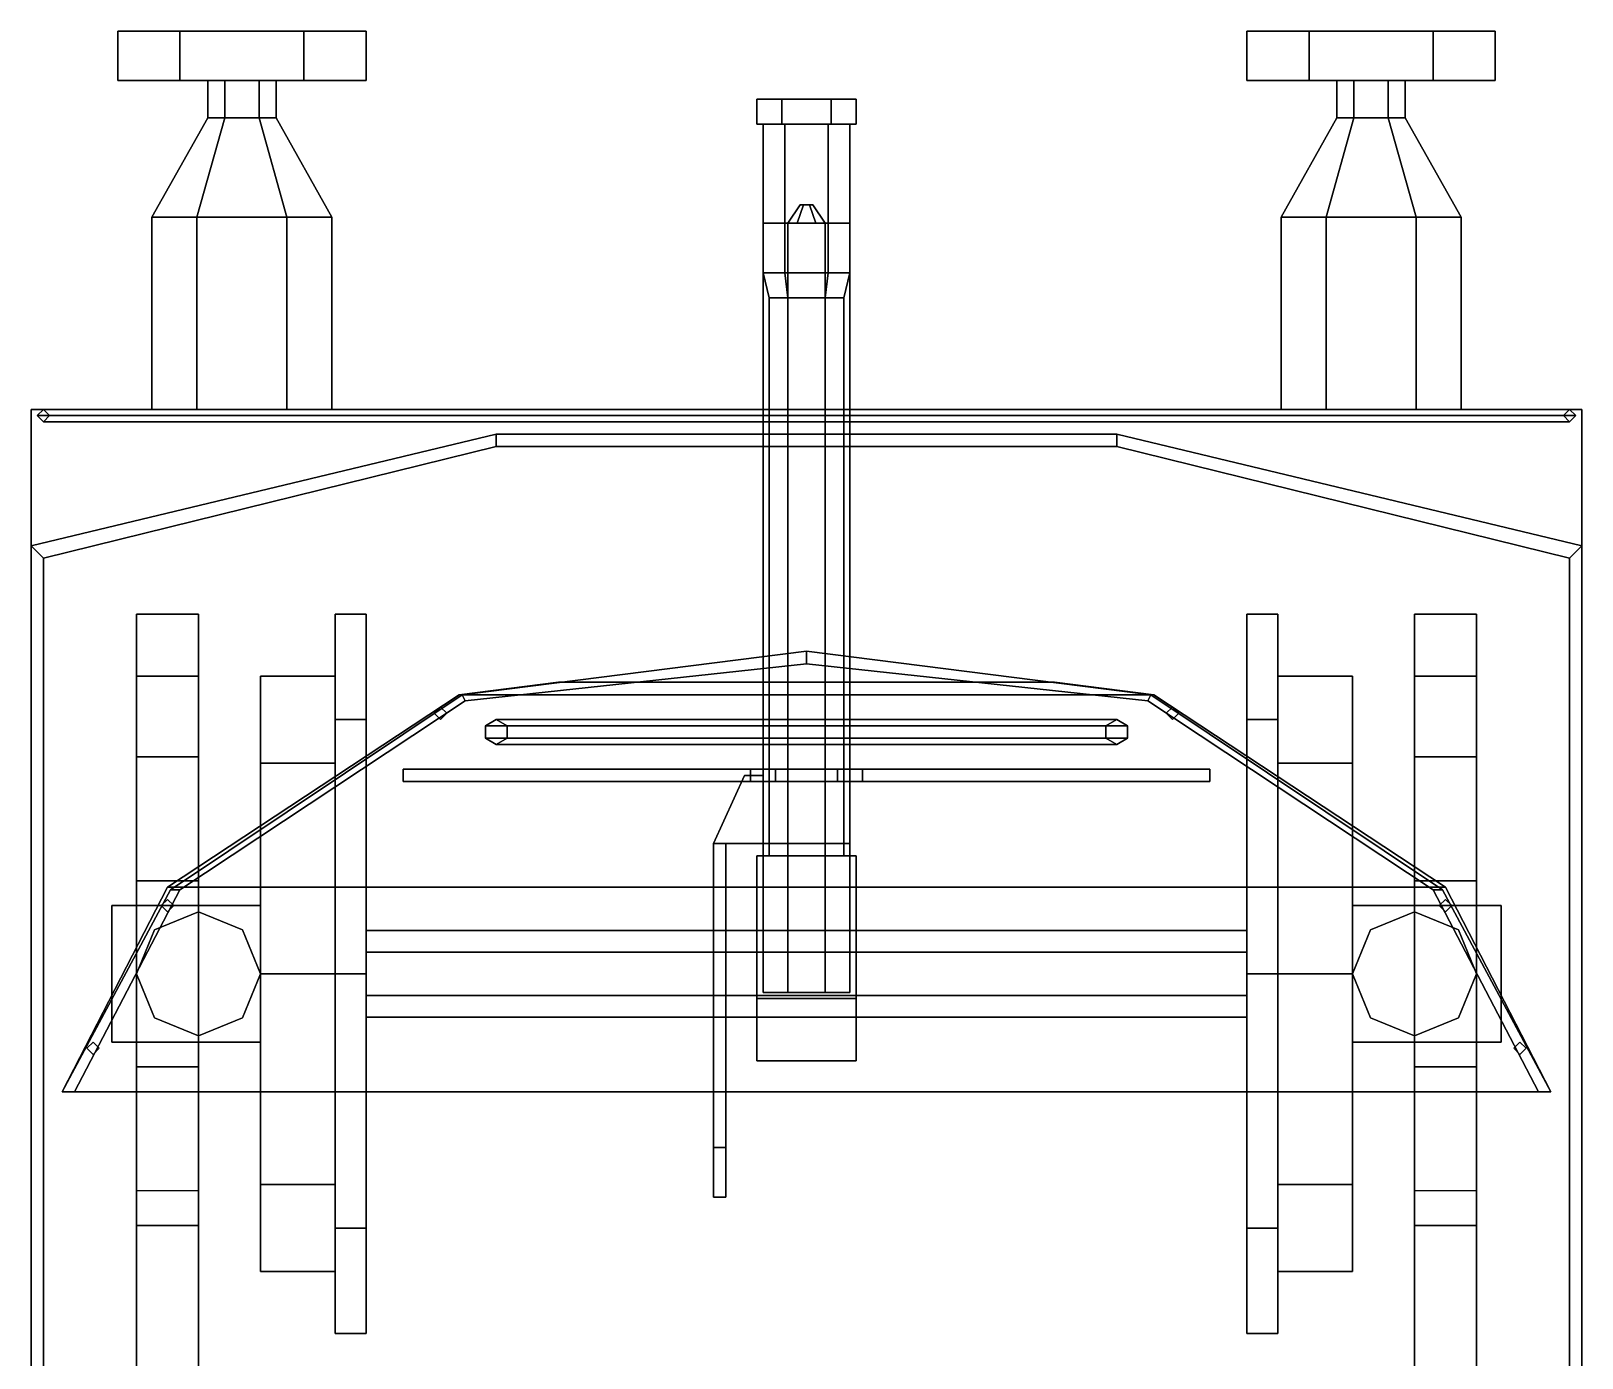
# Model space of a CAD drawing. Header units: millimetres. Extents: x -1.4 to 3, y -6.3 to 15.7.
# Drawn here: x -1.25 to 1.25, y 4.171 to 6.31 of the extents above; entities that cross this region are included whole.
import ezdxf

# ---------------------------------------------------------------- set-up
doc = ezdxf.new("R2010")
doc.units = ezdxf.units.MM
for name, color, linetype in [('buffer', 1, 'Continuous'), ('gun', 1, 'Continuous'), ('sleeve', 5, 'Continuous'), ('turret', 2, 'Continuous'), ('wheels', 2, 'Continuous')]:
    doc.layers.add(name, color=color, linetype=linetype)

msp = doc.modelspace()

# ---------------------------------------------------------------- linework, layer by layer
for points in [[(-1.25, 5.7, 0.98), (-1.25, -5.7, 0.98), (-1.25, -5.7, 1.33), (-1.25, 5.7, 1.33)], [(1.25, 5.7, 1.33), (1.25, 5.7, 0.98), (-1.25, 5.7, 0.98), (-1.25, 5.7, 1.33)], [(-1.25, 5.6, 0.77), (-1.25, -5.6, 0.77), (-1.25, -5.7, 0.98), (-1.25, 5.7, 0.98)], [(-1.25, 5.7, 1.33), (-1.25, 3.82, 1.33), (1.25, 3.82, 1.33), (1.25, 5.7, 1.33)], [(-1.24, 5.69, 1.8), (-1.23, 5.7, 1.79), (-1.23, 5.7, 1.33), (-1.24, 5.69, 1.33)], [(1.24, 5.69, 1.8), (1.23, 5.7, 1.79), (-1.23, 5.7, 1.79), (-1.24, 5.69, 1.8)], [(-1.23, 5.68, 1.79), (-1.24, 5.69, 1.8), (-1.24, 5.69, 1.33), (-1.23, 5.68, 1.33)], [(1.23, 5.68, 1.79), (1.24, 5.69, 1.8), (-1.24, 5.69, 1.8), (-1.23, 5.68, 1.79)], [(-1.23, 5.7, 1.79), (-1.22, 5.69, 1.78), (-1.22, 5.69, 1.33), (-1.23, 5.7, 1.33)], [(1.23, 5.7, 1.79), (1.22, 5.69, 1.78), (-1.22, 5.69, 1.78), (-1.23, 5.7, 1.79)], [(-1.22, 5.69, 1.78), (-1.23, 5.68, 1.79), (-1.23, 5.68, 1.33), (-1.22, 5.69, 1.33)], [(1.22, 5.69, 1.78), (1.23, 5.68, 1.79), (-1.23, 5.68, 1.79), (-1.22, 5.69, 1.78)], [(1.22, 5.69, 1.78), (1.23, 5.7, 1.79), (1.23, 5.7, 1.33), (1.22, 5.69, 1.33)], [(1.23, 5.68, 1.79), (1.22, 5.69, 1.78), (1.22, 5.69, 1.33), (1.23, 5.68, 1.33)], [(1.23, 5.7, 1.79), (1.24, 5.69, 1.8), (1.24, 5.69, 1.33), (1.23, 5.7, 1.33)], [(1.24, 5.69, 1.8), (1.23, 5.68, 1.79), (1.23, 5.68, 1.33), (1.24, 5.69, 1.33)], [(1.25, -5.7, 0.98), (1.25, 5.7, 0.98), (1.25, 5.7, 1.33), (1.25, -5.7, 1.33)], [(1.25, -5.6, 0.77), (1.25, 5.6, 0.77), (1.25, 5.7, 0.98), (1.25, -5.7, 0.98)], [(-1.25, 5.37, 0.37), (-1.25, -5.37, 0.37), (-1.25, -5.37, 0.77), (-1.25, 5.37, 0.77)], [(-1.08, 5.37, 0.48), (-1.08, 5.27, 0.43), (-1.08, 5.27, 0.63), (-1.08, 5.37, 0.58)], [(-0.98, 5.37, 0.58), (-0.98, 5.37, 0.48), (-1.08, 5.37, 0.48), (-1.08, 5.37, 0.58)], [(-0.98, 5.37, 0.48), (-0.98, 5.27, 0.43), (-1.08, 5.27, 0.43), (-1.08, 5.37, 0.48)], [(-1.08, 5.37, 0.58), (-1.08, 5.27, 0.63), (-0.98, 5.27, 0.63), (-0.98, 5.37, 0.58)], [(-0.98, 5.27, 0.63), (-0.98, 5.27, 0.43), (-0.98, 5.37, 0.48), (-0.98, 5.37, 0.58)], [(0.98, 5.37, 0.48), (0.98, 5.27, 0.43), (0.98, 5.27, 0.63), (0.98, 5.37, 0.58)], [(1.08, 5.37, 0.58), (1.08, 5.37, 0.48), (0.98, 5.37, 0.48), (0.98, 5.37, 0.58)], [(1.08, 5.37, 0.48), (1.08, 5.27, 0.43), (0.98, 5.27, 0.43), (0.98, 5.37, 0.48)], [(0.98, 5.37, 0.58), (0.98, 5.27, 0.63), (1.08, 5.27, 0.63), (1.08, 5.37, 0.58)], [(1.08, 5.27, 0.63), (1.08, 5.27, 0.43), (1.08, 5.37, 0.48), (1.08, 5.37, 0.58)], [(1.25, -5.37, 0.37), (1.25, 5.37, 0.37), (1.25, 5.37, 0.77), (1.25, -5.37, 0.77)], [(-0.98, 5.14, 0.77), (-0.98, 5.27, 0.63), (-1.08, 5.27, 0.63), (-1.08, 5.14, 0.77)], [(-1.08, 5.27, 0.63), (-1.08, 5.27, 0.43), (-1.08, 5.14, 0.29), (-1.08, 5.14, 0.77)], [(-1.08, 5.14, 0.29), (-1.08, 5.27, 0.43), (-0.98, 5.27, 0.43), (-0.98, 5.14, 0.29)], [(-0.98, 5.14, 0.29), (-0.98, 5.27, 0.43), (-0.98, 5.27, 0.63), (-0.98, 5.14, 0.77)], [(0.98, 5.27, 0.63), (0.98, 5.27, 0.43), (0.98, 5.14, 0.29), (0.98, 5.14, 0.77)], [(0.98, 5.14, 0.29), (0.98, 5.27, 0.43), (1.08, 5.27, 0.43), (1.08, 5.14, 0.29)], [(1.08, 5.14, 0.77), (1.08, 5.27, 0.63), (0.98, 5.27, 0.63), (0.98, 5.14, 0.77)], [(1.08, 5.14, 0.29), (1.08, 5.27, 0.43), (1.08, 5.27, 0.63), (1.08, 5.14, 0.77)], [(-1.08, 4.94, 0.29), (-1.08, 4.94, 0.7), (-1.08, 5.14, 0.77), (-1.08, 5.14, 0.29)], [(-1.08, 4.64, 0.7), (-1.08, 4.44, 0.77), (-1.08, 5.14, 0.77), (-1.08, 4.94, 0.7)], [(-0.98, 5.14, 0.77), (-0.98, 4.94, 0.7), (-0.98, 4.94, 0.29), (-0.98, 5.14, 0.29)], [(-0.98, 5.14, 0.77), (-0.98, 4.44, 0.77), (-0.98, 4.64, 0.7), (-0.98, 4.94, 0.7)], [(0.98, 4.94, 0.29), (0.98, 4.94, 0.7), (0.98, 5.14, 0.77), (0.98, 5.14, 0.29)], [(0.98, 4.64, 0.7), (0.98, 4.44, 0.77), (0.98, 5.14, 0.77), (0.98, 4.94, 0.7)], [(1.08, 5.14, 0.77), (1.08, 4.94, 0.7), (1.08, 4.94, 0.29), (1.08, 5.14, 0.29)], [(1.08, 5.14, 0.77), (1.08, 4.44, 0.77), (1.08, 4.64, 0.7), (1.08, 4.94, 0.7)], [(-0.98, 4.94, 0.29), (-0.98, 4.94, 0.7), (-1.08, 4.94, 0.7), (-1.08, 4.94, 0.29)], [(-0.98, 4.94, 0.7), (-0.98, 4.64, 0.7), (-1.08, 4.64, 0.7), (-1.08, 4.94, 0.7)], [(1.08, 4.94, 0.29), (1.08, 4.94, 0.7), (0.98, 4.94, 0.7), (0.98, 4.94, 0.29)], [(1.08, 4.94, 0.7), (1.08, 4.64, 0.7), (0.98, 4.64, 0.7), (0.98, 4.94, 0.7)], [(-1.12, 4.68, 0.6), (-1.12, 4.9, 0.6), (-1.12, 4.9, 0.29), (-1.12, 4.68, 0.29)], [(-1.12, 4.9, 0.29), (-1.12, 4.9, 0.6), (-0.88, 4.9, 0.6), (-0.88, 4.9, 0.29)], [(-0.88, 4.68, 0.6), (-0.88, 4.9, 0.6), (-1.12, 4.9, 0.6), (-1.12, 4.68, 0.6)], [(-0.98, 4.89, 0.6), (-1.0507, 4.8607, 0.6), (-1.0507, 4.8607, 0.7), (-0.98, 4.89, 0.7)], [(-0.9093, 4.8607, 0.6), (-0.98, 4.89, 0.6), (-0.98, 4.89, 0.7), (-0.9093, 4.8607, 0.7)], [(0.88, 4.9, 0.29), (0.88, 4.9, 0.6), (1.12, 4.9, 0.6), (1.12, 4.9, 0.29)], [(0.88, 4.9, 0.6), (0.88, 4.68, 0.6), (1.12, 4.68, 0.6), (1.12, 4.9, 0.6)], [(0.98, 4.89, 0.6), (0.9093, 4.8607, 0.6), (0.9093, 4.8607, 0.7), (0.98, 4.89, 0.7)], [(1.0507, 4.8607, 0.6), (0.98, 4.89, 0.6), (0.98, 4.89, 0.7), (1.0507, 4.8607, 0.7)], [(1.12, 4.9, 0.6), (1.12, 4.68, 0.6), (1.12, 4.68, 0.29), (1.12, 4.9, 0.29)], [(-1.0507, 4.8607, 0.6), (-1.08, 4.79, 0.6), (-1.08, 4.79, 0.7), (-1.0507, 4.8607, 0.7)], [(-0.88, 4.79, 0.6), (-0.9093, 4.8607, 0.6), (-0.9093, 4.8607, 0.7), (-0.88, 4.79, 0.7)], [(0.9093, 4.8607, 0.6), (0.88, 4.79, 0.6), (0.88, 4.79, 0.7), (0.9093, 4.8607, 0.7)], [(1.08, 4.79, 0.6), (1.0507, 4.8607, 0.6), (1.0507, 4.8607, 0.7), (1.08, 4.79, 0.7)], [(-1.08, 4.79, 0.6), (-1.0507, 4.7193, 0.6), (-1.0507, 4.7193, 0.7), (-1.08, 4.79, 0.7)], [(-0.9093, 4.7193, 0.6), (-0.88, 4.79, 0.6), (-0.88, 4.79, 0.7), (-0.9093, 4.7193, 0.7)], [(0.88, 4.79, 0.6), (0.9093, 4.7193, 0.6), (0.9093, 4.7193, 0.7), (0.88, 4.79, 0.7)], [(1.0507, 4.7193, 0.6), (1.08, 4.79, 0.6), (1.08, 4.79, 0.7), (1.0507, 4.7193, 0.7)], [(-1.0507, 4.7193, 0.6), (-0.98, 4.69, 0.6), (-0.98, 4.69, 0.7), (-1.0507, 4.7193, 0.7)], [(-0.98, 4.69, 0.6), (-0.9093, 4.7193, 0.6), (-0.9093, 4.7193, 0.7), (-0.98, 4.69, 0.7)], [(0.9093, 4.7193, 0.6), (0.98, 4.69, 0.6), (0.98, 4.69, 0.7), (0.9093, 4.7193, 0.7)], [(0.98, 4.69, 0.6), (1.0507, 4.7193, 0.6), (1.0507, 4.7193, 0.7), (0.98, 4.69, 0.7)], [(-0.88, 4.68, 0.29), (-0.88, 4.68, 0.6), (-1.12, 4.68, 0.6), (-1.12, 4.68, 0.29)], [(1.12, 4.68, 0.29), (1.12, 4.68, 0.6), (0.88, 4.68, 0.6), (0.88, 4.68, 0.29)], [(-1.08, 4.64, 0.29), (-1.08, 4.64, 0.7), (-0.98, 4.64, 0.7), (-0.98, 4.64, 0.29)], [(-1.08, 4.44, 0.29), (-1.08, 4.44, 0.77), (-1.08, 4.64, 0.7), (-1.08, 4.64, 0.29)], [(-0.98, 4.64, 0.7), (-0.98, 4.44, 0.77), (-0.98, 4.44, 0.29), (-0.98, 4.64, 0.29)], [(0.98, 4.44, 0.29), (0.98, 4.44, 0.77), (0.98, 4.64, 0.7), (0.98, 4.64, 0.29)], [(0.98, 4.64, 0.29), (0.98, 4.64, 0.7), (1.08, 4.64, 0.7), (1.08, 4.64, 0.29)], [(1.08, 4.64, 0.7), (1.08, 4.44, 0.77), (1.08, 4.44, 0.29), (1.08, 4.64, 0.29)], [(-1.08, 4.3843, 0.35), (-1.08, 4.3843, 0.71), (-1.08, 4.44, 0.77), (-1.08, 4.44, 0.29)], [(-1.08, 4.44, 0.77), (-1.08, 4.3843, 0.71), (-0.98, 4.3843, 0.71), (-0.98, 4.44, 0.77)], [(-0.98, 4.44, 0.77), (-0.98, 4.3843, 0.71), (-0.98, 4.3843, 0.35), (-0.98, 4.44, 0.29)], [(0.98, 4.3843, 0.35), (0.98, 4.3843, 0.71), (0.98, 4.44, 0.77), (0.98, 4.44, 0.29)], [(0.98, 4.44, 0.77), (0.98, 4.3843, 0.71), (1.08, 4.3843, 0.71), (1.08, 4.44, 0.77)], [(1.08, 4.44, 0.77), (1.08, 4.3843, 0.71), (1.08, 4.3843, 0.35), (1.08, 4.44, 0.29)], [(-1.08, 3.4357, 0.35), (-1.08, 3.4357, 0.71), (-1.08, 4.3843, 0.71), (-1.08, 4.3843, 0.35)], [(-1.08, 4.3843, 0.71), (-1.08, 3.4357, 0.71), (-0.98, 3.4357, 0.71), (-0.98, 4.3843, 0.71)], [(-0.98, 4.3843, 0.71), (-0.98, 3.4357, 0.71), (-0.98, 3.4357, 0.35), (-0.98, 4.3843, 0.35)], [(0.98, 3.4357, 0.71), (0.98, 4.3843, 0.71), (0.98, 4.3843, 0.35), (0.98, 3.4357, 0.35)], [(1.08, 3.4357, 0.71), (1.08, 4.3843, 0.71), (0.98, 4.3843, 0.71), (0.98, 3.4357, 0.71)], [(1.08, 4.3843, 0.35), (1.08, 4.3843, 0.71), (1.08, 3.4357, 0.71), (1.08, 3.4357, 0.35)]]:
    msp.add_3dface(points)
at = {"color": 3}
for points in [[(-1.25, 5.48, 1.33), (-1.25, 5.48, 1.53), (-0.5, 5.66, 1.53), (-0.5, 5.66, 1.33)], [(-0.5, 5.66, 1.53), (-1.25, 5.48, 1.53), (-1.23, 5.46, 1.53), (-0.5, 5.64, 1.53)], [(-0.5, 5.66, 1.33), (-0.5, 5.66, 1.53), (0.5, 5.66, 1.53), (0.5, 5.66, 1.33)], [(0.5, 5.66, 1.53), (-0.5, 5.66, 1.53), (-0.5, 5.64, 1.53), (0.5, 5.64, 1.53)], [(1.25, 5.48, 1.53), (1.25, 5.48, 1.33), (0.5, 5.66, 1.33), (0.5, 5.66, 1.53)], [(0.5, 5.64, 1.53), (1.23, 5.46, 1.53), (1.25, 5.48, 1.53), (0.5, 5.66, 1.53)], [(-0.5, 5.64, 1.53), (-1.23, 5.46, 1.53), (-1.23, 5.46, 1.33), (-0.5, 5.64, 1.33)], [(0.5, 5.64, 1.53), (-0.5, 5.64, 1.53), (-0.5, 5.64, 1.33), (0.5, 5.64, 1.33)], [(0.5, 5.64, 1.33), (1.23, 5.46, 1.33), (1.23, 5.46, 1.53), (0.5, 5.64, 1.53)], [(-1.25, 3.82, 1.33), (-1.25, 3.82, 1.53), (-1.25, 5.48, 1.53), (-1.25, 5.48, 1.33)], [(-1.25, 5.48, 1.53), (-1.25, 3.82, 1.53), (-1.23, 3.82, 1.53), (-1.23, 5.46, 1.53)], [(1.23, 5.46, 1.53), (1.23, 3.82, 1.53), (1.25, 3.82, 1.53), (1.25, 5.48, 1.53)], [(1.25, 3.82, 1.53), (1.25, 3.82, 1.33), (1.25, 5.48, 1.33), (1.25, 5.48, 1.53)], [(-1.23, 5.46, 1.53), (-1.23, 3.82, 1.53), (-1.23, 3.82, 1.33), (-1.23, 5.46, 1.33)], [(1.23, 5.46, 1.33), (1.23, 3.82, 1.33), (1.23, 3.82, 1.53), (1.23, 5.46, 1.53)]]:
    msp.add_3dface(points, dxfattribs=at)
at = {"layer": 'buffer'}
for points in [[(-0.81, 6.31, 0.9668), (-1.01, 6.31, 0.9668), (-1.11, 6.31, 1.14), (-0.71, 6.31, 1.14)], [(-1.11, 6.31, 1.14), (-1.01, 6.31, 0.9668), (-1.01, 6.23, 0.9668), (-1.11, 6.23, 1.14)], [(-0.71, 6.31, 1.14), (-1.11, 6.31, 1.14), (-1.01, 6.31, 1.3132), (-0.81, 6.31, 1.3132)], [(-1.01, 6.31, 1.3132), (-1.11, 6.31, 1.14), (-1.11, 6.23, 1.14), (-1.01, 6.23, 1.3132)], [(-1.01, 6.31, 0.9668), (-0.81, 6.31, 0.9668), (-0.81, 6.23, 0.9668), (-1.01, 6.23, 0.9668)], [(-0.81, 6.31, 1.3132), (-1.01, 6.31, 1.3132), (-1.01, 6.23, 1.3132), (-0.81, 6.23, 1.3132)], [(-0.81, 6.31, 0.9668), (-0.71, 6.31, 1.14), (-0.71, 6.23, 1.14), (-0.81, 6.23, 0.9668)], [(-0.71, 6.31, 1.14), (-0.81, 6.31, 1.3132), (-0.81, 6.23, 1.3132), (-0.71, 6.23, 1.14)], [(0.71, 6.31, 1.14), (0.81, 6.31, 0.9668), (0.81, 6.23, 0.9668), (0.71, 6.23, 1.14)], [(1.01, 6.31, 0.9668), (0.81, 6.31, 0.9668), (0.71, 6.31, 1.14), (1.11, 6.31, 1.14)], [(0.81, 6.31, 1.3132), (0.71, 6.31, 1.14), (0.71, 6.23, 1.14), (0.81, 6.23, 1.3132)], [(1.11, 6.31, 1.14), (0.71, 6.31, 1.14), (0.81, 6.31, 1.3132), (1.01, 6.31, 1.3132)], [(0.81, 6.31, 0.9668), (1.01, 6.31, 0.9668), (1.01, 6.23, 0.9668), (0.81, 6.23, 0.9668)], [(1.01, 6.31, 1.3132), (0.81, 6.31, 1.3132), (0.81, 6.23, 1.3132), (1.01, 6.23, 1.3132)], [(1.01, 6.31, 0.9668), (1.11, 6.31, 1.14), (1.11, 6.23, 1.14), (1.01, 6.23, 0.9668)], [(1.11, 6.31, 1.14), (1.01, 6.31, 1.3132), (1.01, 6.23, 1.3132), (1.11, 6.23, 1.14)], [(-0.71, 6.23, 1.14), (-1.11, 6.23, 1.14), (-1.01, 6.23, 0.9668), (-0.81, 6.23, 0.9668)], [(-0.81, 6.23, 1.3132), (-1.01, 6.23, 1.3132), (-1.11, 6.23, 1.14), (-0.71, 6.23, 1.14)], [(-0.9375, 6.23, 1.1876), (-0.965, 6.23, 1.14), (-0.965, 6.17, 1.14), (-0.9375, 6.17, 1.1876)], [(-0.965, 6.23, 1.14), (-0.9375, 6.23, 1.0924), (-0.9375, 6.17, 1.0924), (-0.965, 6.17, 1.14)], [(-0.9375, 6.23, 1.0924), (-0.8825, 6.23, 1.0924), (-0.8825, 6.17, 1.0924), (-0.9375, 6.17, 1.0924)], [(-0.8825, 6.23, 1.1876), (-0.9375, 6.23, 1.1876), (-0.9375, 6.17, 1.1876), (-0.8825, 6.17, 1.1876)], [(-0.855, 6.23, 1.14), (-0.8825, 6.23, 1.1876), (-0.8825, 6.17, 1.1876), (-0.855, 6.17, 1.14)], [(-0.8825, 6.23, 1.0924), (-0.855, 6.23, 1.14), (-0.855, 6.17, 1.14), (-0.8825, 6.17, 1.0924)], [(1.11, 6.23, 1.14), (0.71, 6.23, 1.14), (0.81, 6.23, 0.9668), (1.01, 6.23, 0.9668)], [(1.01, 6.23, 1.3132), (0.81, 6.23, 1.3132), (0.71, 6.23, 1.14), (1.11, 6.23, 1.14)], [(0.8825, 6.23, 1.1876), (0.855, 6.23, 1.14), (0.855, 6.17, 1.14), (0.8825, 6.17, 1.1876)], [(0.855, 6.23, 1.14), (0.8825, 6.23, 1.0924), (0.8825, 6.17, 1.0924), (0.855, 6.17, 1.14)], [(0.8825, 6.23, 1.0924), (0.9375, 6.23, 1.0924), (0.9375, 6.17, 1.0924), (0.8825, 6.17, 1.0924)], [(0.9375, 6.23, 1.1876), (0.8825, 6.23, 1.1876), (0.8825, 6.17, 1.1876), (0.9375, 6.17, 1.1876)], [(0.965, 6.23, 1.14), (0.9375, 6.23, 1.1876), (0.9375, 6.17, 1.1876), (0.965, 6.17, 1.14)], [(0.9375, 6.23, 1.0924), (0.965, 6.23, 1.14), (0.965, 6.17, 1.14), (0.9375, 6.17, 1.0924)], [(-0.9375, 6.17, 1.1876), (-0.965, 6.17, 1.14), (-1.055, 6.01, 1.14), (-0.9825, 6.01, 1.2656)], [(-0.965, 6.17, 1.14), (-0.9375, 6.17, 1.0924), (-0.9825, 6.01, 1.0144), (-1.055, 6.01, 1.14)], [(-0.9375, 6.17, 1.0924), (-0.8825, 6.17, 1.0924), (-0.8375, 6.01, 1.0144), (-0.9825, 6.01, 1.0144)], [(-0.8825, 6.17, 1.1876), (-0.9375, 6.17, 1.1876), (-0.9825, 6.01, 1.2656), (-0.8375, 6.01, 1.2656)], [(-0.855, 6.17, 1.14), (-0.8825, 6.17, 1.1876), (-0.8375, 6.01, 1.2656), (-0.765, 6.01, 1.14)], [(-0.8825, 6.17, 1.0924), (-0.855, 6.17, 1.14), (-0.765, 6.01, 1.14), (-0.8375, 6.01, 1.0144)], [(0.8825, 6.17, 1.1876), (0.855, 6.17, 1.14), (0.765, 6.01, 1.14), (0.8375, 6.01, 1.2656)], [(0.855, 6.17, 1.14), (0.8825, 6.17, 1.0924), (0.8375, 6.01, 1.0144), (0.765, 6.01, 1.14)], [(0.8825, 6.17, 1.0924), (0.9375, 6.17, 1.0924), (0.9825, 6.01, 1.0144), (0.8375, 6.01, 1.0144)], [(0.9375, 6.17, 1.1876), (0.8825, 6.17, 1.1876), (0.8375, 6.01, 1.2656), (0.9825, 6.01, 1.2656)], [(0.965, 6.17, 1.14), (0.9375, 6.17, 1.1876), (0.9825, 6.01, 1.2656), (1.055, 6.01, 1.14)], [(0.9375, 6.17, 1.0924), (0.965, 6.17, 1.14), (1.055, 6.01, 1.14), (0.9825, 6.01, 1.0144)], [(-0.9825, 6.01, 1.2656), (-1.055, 6.01, 1.14), (-1.055, 5.7, 1.14), (-0.9825, 5.7, 1.2656)], [(-1.055, 6.01, 1.14), (-0.9825, 6.01, 1.0144), (-0.9825, 5.7, 1.0144), (-1.055, 5.7, 1.14)], [(-0.9825, 6.01, 1.0144), (-0.8375, 6.01, 1.0144), (-0.8375, 5.7, 1.0144), (-0.9825, 5.7, 1.0144)], [(-0.8375, 6.01, 1.2656), (-0.9825, 6.01, 1.2656), (-0.9825, 5.7, 1.2656), (-0.8375, 5.7, 1.2656)], [(-0.765, 6.01, 1.14), (-0.8375, 6.01, 1.2656), (-0.8375, 5.7, 1.2656), (-0.765, 5.7, 1.14)], [(-0.8375, 6.01, 1.0144), (-0.765, 6.01, 1.14), (-0.765, 5.7, 1.14), (-0.8375, 5.7, 1.0144)], [(0.8375, 6.01, 1.2656), (0.765, 6.01, 1.14), (0.765, 5.7, 1.14), (0.8375, 5.7, 1.2656)], [(0.765, 6.01, 1.14), (0.8375, 6.01, 1.0144), (0.8375, 5.7, 1.0144), (0.765, 5.7, 1.14)], [(0.8375, 6.01, 1.0144), (0.9825, 6.01, 1.0144), (0.9825, 5.7, 1.0144), (0.8375, 5.7, 1.0144)], [(0.9825, 6.01, 1.2656), (0.8375, 6.01, 1.2656), (0.8375, 5.7, 1.2656), (0.9825, 5.7, 1.2656)], [(1.055, 6.01, 1.14), (0.9825, 6.01, 1.2656), (0.9825, 5.7, 1.2656), (1.055, 5.7, 1.14)], [(0.9825, 6.01, 1.0144), (1.055, 6.01, 1.14), (1.055, 5.7, 1.14), (0.9825, 5.7, 1.0144)]]:
    msp.add_3dface(points, dxfattribs=at)
at = {"layer": 'gun'}
for points in [[(0.08, 6.2, 2.11), (-0.08, 6.2, 2.11), (-0.04, 6.2, 2.1793), (0.04, 6.2, 2.1793)], [(-0.04, 6.2, 2.1793), (-0.08, 6.2, 2.11), (-0.08, 6.16, 2.11), (-0.04, 6.16, 2.1793)], [(0.04, 6.2, 2.0407), (-0.04, 6.2, 2.0407), (-0.08, 6.2, 2.11), (0.08, 6.2, 2.11)], [(-0.08, 6.2, 2.11), (-0.04, 6.2, 2.0407), (-0.04, 6.16, 2.0407), (-0.08, 6.16, 2.11)], [(-0.04, 6.2, 2.0407), (0.04, 6.2, 2.0407), (0.04, 6.16, 2.0407), (-0.04, 6.16, 2.0407)], [(0.04, 6.2, 2.1793), (-0.04, 6.2, 2.1793), (-0.04, 6.16, 2.1793), (0.04, 6.16, 2.1793)], [(0.08, 6.2, 2.11), (0.04, 6.2, 2.1793), (0.04, 6.16, 2.1793), (0.08, 6.16, 2.11)], [(0.04, 6.2, 2.0407), (0.08, 6.2, 2.11), (0.08, 6.16, 2.11), (0.04, 6.16, 2.0407)], [(0.04, 6.16, 2.1793), (-0.04, 6.16, 2.1793), (-0.08, 6.16, 2.11), (0.08, 6.16, 2.11)], [(0.08, 6.16, 2.11), (-0.08, 6.16, 2.11), (-0.04, 6.16, 2.0407), (0.04, 6.16, 2.0407)], [(-0.035, 6.16, 2.1706), (-0.07, 6.16, 2.11), (-0.07, 5.92, 2.11), (-0.035, 5.92, 2.1706)], [(-0.07, 6.16, 2.11), (-0.035, 6.16, 2.0494), (-0.035, 5.92, 2.0494), (-0.07, 5.92, 2.11)], [(-0.035, 6.16, 2.0494), (0.035, 6.16, 2.0494), (0.035, 5.92, 2.0494), (-0.035, 5.92, 2.0494)], [(0.035, 6.16, 2.1706), (-0.035, 6.16, 2.1706), (-0.035, 5.92, 2.1706), (0.035, 5.92, 2.1706)], [(0.07, 6.16, 2.11), (0.035, 6.16, 2.1706), (0.035, 5.92, 2.1706), (0.07, 5.92, 2.11)], [(0.035, 6.16, 2.0494), (0.07, 6.16, 2.11), (0.07, 5.92, 2.11), (0.035, 5.92, 2.0494)], [(-0.035, 5.92, 2.1706), (-0.07, 5.92, 2.11), (-0.06, 5.88, 2.11), (-0.03, 5.88, 2.162)], [(-0.07, 5.92, 2.11), (-0.035, 5.92, 2.0494), (-0.03, 5.88, 2.058), (-0.06, 5.88, 2.11)], [(0.035, 5.92, 2.1706), (-0.035, 5.92, 2.1706), (-0.03, 5.88, 2.162), (0.03, 5.88, 2.162)], [(-0.035, 5.92, 2.0494), (0.035, 5.92, 2.0494), (0.03, 5.88, 2.058), (-0.03, 5.88, 2.058)], [(0.07, 5.92, 2.11), (0.035, 5.92, 2.1706), (0.03, 5.88, 2.162), (0.06, 5.88, 2.11)], [(0.035, 5.92, 2.0494), (0.07, 5.92, 2.11), (0.06, 5.88, 2.11), (0.03, 5.88, 2.058)], [(-0.06, 5.88, 2.11), (-0.03, 5.88, 2.058), (-0.03, 4.98, 2.058), (-0.06, 4.98, 2.11)], [(-0.03, 5.88, 2.162), (-0.06, 5.88, 2.11), (-0.06, 4.98, 2.11), (-0.03, 4.98, 2.162)], [(-0.03, 5.88, 2.058), (0.03, 5.88, 2.058), (0.03, 4.98, 2.058), (-0.03, 4.98, 2.058)], [(0.03, 5.88, 2.162), (-0.03, 5.88, 2.162), (-0.03, 4.98, 2.162), (0.03, 4.98, 2.162)], [(0.03, 5.88, 2.058), (0.06, 5.88, 2.11), (0.06, 4.98, 2.11), (0.03, 4.98, 2.058)], [(0.06, 5.88, 2.11), (0.03, 5.88, 2.162), (0.03, 4.98, 2.162), (0.06, 4.98, 2.11)], [(0.08, 4.98, 2.19), (0.08, 4.98, 1.99), (-0.08, 4.98, 1.99), (-0.08, 4.98, 2.19)], [(-0.08, 4.98, 1.99), (-0.08, 4.75, 1.99), (-0.08, 4.75, 2.19), (-0.08, 4.98, 2.19)], [(0.08, 4.98, 1.99), (0.08, 4.75, 1.99), (-0.08, 4.75, 1.99), (-0.08, 4.98, 1.99)], [(-0.08, 4.98, 2.19), (-0.08, 4.75, 2.19), (0.08, 4.75, 2.19), (0.08, 4.98, 2.19)], [(0.08, 4.75, 2.19), (0.08, 4.75, 1.99), (0.08, 4.98, 1.99), (0.08, 4.98, 2.19)], [(-0.08, 4.75, 2.19), (-0.08, 4.65, 2.12), (0.08, 4.65, 2.12), (0.08, 4.75, 2.19)], [(-0.08, 4.75, 1.99), (-0.08, 4.65, 1.99), (-0.08, 4.65, 2.12), (-0.08, 4.75, 2.19)], [(0.08, 4.75, 1.99), (0.08, 4.65, 1.99), (-0.08, 4.65, 1.99), (-0.08, 4.75, 1.99)], [(0.08, 4.65, 2.12), (0.08, 4.65, 1.99), (0.08, 4.75, 1.99), (0.08, 4.75, 2.19)], [(-0.08, 4.65, 2.12), (-0.08, 4.65, 1.99), (0.08, 4.65, 1.99), (0.08, 4.65, 2.12)]]:
    msp.add_3dface(points, dxfattribs=at)
at = {"layer": 'sleeve'}
for points in [[(-0.03, 6, 1.97), (-0.015, 6, 1.996), (-0.005, 6.03, 1.9787), (-0.01, 6.03, 1.97)], [(-0.015, 6, 1.944), (-0.03, 6, 1.97), (-0.01, 6.03, 1.97), (-0.005, 6.03, 1.9613)], [(-0.015, 6, 1.996), (0.015, 6, 1.996), (0.005, 6.03, 1.9787), (-0.005, 6.03, 1.9787)], [(0.015, 6, 1.944), (-0.015, 6, 1.944), (-0.005, 6.03, 1.9613), (0.005, 6.03, 1.9613)], [(-0.01, 6.03, 1.97), (0.01, 6.03, 1.97), (0.005, 6.03, 1.9613), (-0.005, 6.03, 1.9613)], [(-0.005, 6.03, 1.9787), (0.005, 6.03, 1.9787), (0.01, 6.03, 1.97), (-0.01, 6.03, 1.97)], [(0.015, 6, 1.996), (0.03, 6, 1.97), (0.01, 6.03, 1.97), (0.005, 6.03, 1.9787)], [(0.03, 6, 1.97), (0.015, 6, 1.944), (0.005, 6.03, 1.9613), (0.01, 6.03, 1.97)], [(0.07, 6, 1.96), (0.03, 6, 1.92), (-0.03, 6, 1.92), (-0.07, 6, 1.96)], [(-0.07, 5, 2.04), (0.07, 5, 2.04), (0.07, 6, 2.04), (-0.07, 6, 2.04)], [(0.07, 6, 2.04), (0.07, 6, 1.96), (-0.07, 6, 1.96), (-0.07, 6, 2.04)], [(-0.07, 6, 1.96), (-0.03, 6, 1.92), (-0.03, 4.76, 1.92), (-0.07, 4.76, 1.96)], [(-0.07, 6, 2.04), (-0.07, 6, 1.96), (-0.07, 5, 1.96), (-0.07, 5, 2.04)], [(-0.03, 6, 1.92), (0.03, 6, 1.92), (0.03, 4.76, 1.92), (-0.03, 4.76, 1.92)], [(0.07, 4.76, 1.96), (0.03, 4.76, 1.92), (0.03, 6, 1.92), (0.07, 6, 1.96)], [(0.07, 5, 2.04), (0.07, 5, 1.96), (0.07, 6, 1.96), (0.07, 6, 2.04)], [(0.5173, 5.19, 2.0173), (0.5, 5.2, 2), (-0.5, 5.2, 2), (-0.5173, 5.19, 2.0173)], [(0.5173, 5.17, 2.0173), (0.5173, 5.19, 2.0173), (-0.5173, 5.19, 2.0173), (-0.5173, 5.17, 2.0173)], [(0.5, 5.2, 2), (0.4827, 5.19, 1.9827), (-0.4827, 5.19, 1.9827), (-0.5, 5.2, 2)], [(0.4827, 5.19, 1.9827), (0.4827, 5.17, 1.9827), (-0.4827, 5.17, 1.9827), (-0.4827, 5.19, 1.9827)], [(0.5, 5.16, 2), (0.5173, 5.17, 2.0173), (-0.5173, 5.17, 2.0173), (-0.5, 5.16, 2)], [(0.4827, 5.17, 1.9827), (0.5, 5.16, 2), (-0.5, 5.16, 2), (-0.4827, 5.17, 1.9827)], [(-0.15, 5, 2.07), (-0.07, 5, 2.07), (-0.07, 5.11, 2.04), (-0.1, 5.11, 2.04)], [(-0.1, 5.11, 1.96), (-0.07, 5.11, 1.96), (-0.07, 5, 1.92), (-0.15, 5, 1.92)], [(-0.1, 5.11, 2.04), (-0.1, 5.11, 1.96), (-0.15, 5, 1.92), (-0.15, 5, 2.07)], [(-0.07, 5.11, 2.04), (-0.07, 5.11, 1.96), (-0.1, 5.11, 1.96), (-0.1, 5.11, 2.04)], [(-0.07, 5, 2.07), (-0.07, 5, 1.92), (-0.07, 5.11, 1.96), (-0.07, 5.11, 2.04)], [(-0.15, 5, 1.92), (-0.13, 5, 1.92), (-0.13, 4.43, 1.92), (-0.15, 4.43, 1.92)], [(-0.15, 4.43, 2.07), (-0.13, 4.43, 2.07), (-0.13, 5, 2.07), (-0.15, 5, 2.07)], [(-0.15, 5, 2.07), (-0.15, 5, 1.92), (-0.15, 4.51, 1.92), (-0.15, 4.51, 2.07)], [(-0.13, 5, 1.92), (-0.07, 5, 1.92), (-0.07, 5, 2.07), (-0.13, 5, 2.07)], [(-0.13, 4.51, 2.07), (-0.13, 4.51, 1.92), (-0.13, 5, 1.92), (-0.13, 5, 2.07)], [(-0.07, 4.76, 1.96), (0.07, 4.76, 1.96), (0.07, 5, 1.96), (-0.07, 5, 1.96)], [(-0.07, 5, 1.96), (0.07, 5, 1.96), (0.07, 5, 2.04), (-0.07, 5, 2.04)], [(-0.03, 4.76, 1.92), (0.03, 4.76, 1.92), (0.07, 4.76, 1.96), (-0.07, 4.76, 1.96)], [(-0.15, 4.43, 1.98), (-0.13, 4.43, 1.98), (-0.13, 4.51, 1.98), (-0.15, 4.51, 1.98)], [(-0.15, 4.51, 1.98), (-0.15, 4.51, 1.92), (-0.15, 4.43, 1.92), (-0.15, 4.43, 1.98)], [(-0.15, 4.51, 2.01), (-0.13, 4.51, 2.01), (-0.13, 4.43, 2.01), (-0.15, 4.43, 2.01)], [(-0.15, 4.51, 2.07), (-0.15, 4.51, 2.01), (-0.15, 4.43, 2.01), (-0.15, 4.43, 2.07)], [(-0.15, 4.51, 1.98), (-0.13, 4.51, 1.98), (-0.13, 4.51, 2.01), (-0.15, 4.51, 2.01)], [(-0.13, 4.43, 1.98), (-0.13, 4.43, 1.92), (-0.13, 4.51, 1.92), (-0.13, 4.51, 1.98)], [(-0.13, 4.43, 2.07), (-0.13, 4.43, 2.01), (-0.13, 4.51, 2.01), (-0.13, 4.51, 2.07)], [(-0.15, 4.43, 1.92), (-0.13, 4.43, 1.92), (-0.13, 4.43, 1.98), (-0.15, 4.43, 1.98)], [(-0.15, 4.43, 2.01), (-0.13, 4.43, 2.01), (-0.13, 4.43, 2.07), (-0.15, 4.43, 2.07)]]:
    msp.add_3dface(points, dxfattribs=at)
at = {"layer": 'turret'}
for points in [[(0, 5.31, 1.33), (-0.5549, 5.2396, 1.33), (-0.5549, 5.2396, 1.83), (0, 5.31, 1.83)], [(0, 5.31, 1.83), (-0.5549, 5.2396, 1.83), (-0.55, 5.23, 1.83), (0, 5.29, 1.83)], [(0.5549, 5.2396, 1.33), (0, 5.31, 1.33), (0, 5.31, 1.83), (0.5549, 5.2396, 1.83)], [(0.5549, 5.2396, 1.83), (0, 5.31, 1.83), (0, 5.29, 1.83), (0.55, 5.23, 1.83)], [(-0.55, 5.23, 1.33), (0, 5.29, 1.33), (0, 5.29, 1.83), (-0.55, 5.23, 1.83)], [(0, 5.29, 1.33), (0.55, 5.23, 1.33), (0.55, 5.23, 1.83), (0, 5.29, 1.83)], [(-0.4, 5.26, 2.97), (-0.56, 5.24, 2.97), (0.56, 5.24, 2.97), (0.4, 5.26, 2.97)], [(-0.4, 5.26, 2.95), (-0.56, 5.24, 2.95), (-0.56, 5.24, 2.97), (-0.4, 5.26, 2.97)], [(0.4, 5.26, 2.97), (0.4, 5.26, 2.95), (-0.4, 5.26, 2.95), (-0.4, 5.26, 2.97)], [(0.56, 5.24, 2.97), (0.56, 5.24, 2.95), (0.4, 5.26, 2.95), (0.4, 5.26, 2.97)], [(-0.56, 5.24, 2.97), (-0.56, 5.24, 2.95), (-1.03, 4.93, 2.95), (-1.03, 4.93, 2.97)], [(1.03, 4.93, 2.97), (0.56, 5.24, 2.97), (-0.56, 5.24, 2.97), (-1.03, 4.93, 2.97)], [(-0.5549, 5.2396, 1.33), (-1.0253, 4.9253, 1.33), (-1.0253, 4.9253, 2.85), (-0.5549, 5.2396, 2.85)], [(-0.5549, 5.2396, 2.85), (-1.0253, 4.9253, 2.85), (-1.01, 4.9253, 2.85), (-0.55, 5.23, 2.85)], [(-0.55, 5.23, 2.85), (-1.01, 4.9253, 2.85), (-1.01, 4.9253, 1.33), (-0.55, 5.23, 1.33)], [(-0.5549, 5.2396, 1.83), (-0.5549, 5.2396, 2.85), (-0.55, 5.23, 2.85), (-0.55, 5.23, 1.83)], [(0.5549, 5.2396, 2.85), (0.5549, 5.2396, 1.83), (0.55, 5.23, 1.83), (0.55, 5.23, 2.85)], [(0.55, 5.23, 2.85), (1.01, 4.9253, 2.85), (1.0253, 4.9253, 2.85), (0.5549, 5.2396, 2.85)], [(0.55, 5.23, 1.33), (1.01, 4.9253, 1.33), (1.01, 4.9253, 2.85), (0.55, 5.23, 2.85)], [(1.0253, 4.9253, 1.33), (0.5549, 5.2396, 1.33), (0.5549, 5.2396, 2.85), (1.0253, 4.9253, 2.85)], [(1.03, 4.93, 2.95), (0.56, 5.24, 2.95), (0.56, 5.24, 2.97), (1.03, 4.93, 2.97)], [(-0.6, 5.21, 2.95), (-0.59, 5.22, 2.95), (-0.59, 5.22, 2.85), (-0.6, 5.21, 2.85)], [(-0.59, 5.2, 2.95), (-0.6, 5.21, 2.95), (-0.6, 5.21, 2.85), (-0.59, 5.2, 2.85)], [(-0.59, 5.22, 2.95), (-0.58, 5.21, 2.95), (-0.58, 5.21, 2.85), (-0.59, 5.22, 2.85)], [(-0.58, 5.21, 2.95), (-0.59, 5.2, 2.95), (-0.59, 5.2, 2.85), (-0.58, 5.21, 2.85)], [(0.59, 5.22, 2.85), (0.58, 5.21, 2.85), (0.58, 5.21, 2.95), (0.59, 5.22, 2.95)], [(0.58, 5.21, 2.85), (0.59, 5.2, 2.85), (0.59, 5.2, 2.95), (0.58, 5.21, 2.95)], [(0.6, 5.21, 2.85), (0.59, 5.22, 2.85), (0.59, 5.22, 2.95), (0.6, 5.21, 2.95)], [(0.59, 5.2, 2.85), (0.6, 5.21, 2.85), (0.6, 5.21, 2.95), (0.59, 5.2, 2.95)], [(-0.5173, 5.19, 2.0173), (-0.5, 5.2, 2), (-0.5, 5.2, 1.33), (-0.5173, 5.19, 1.33)], [(-0.5173, 5.17, 2.0173), (-0.5173, 5.19, 2.0173), (-0.5173, 5.19, 1.33), (-0.5173, 5.17, 1.33)], [(-0.5, 5.2, 2), (-0.4827, 5.19, 1.9827), (-0.4827, 5.19, 1.33), (-0.5, 5.2, 1.33)], [(-0.4827, 5.19, 1.9827), (-0.4827, 5.17, 1.9827), (-0.4827, 5.17, 1.33), (-0.4827, 5.19, 1.33)], [(0.4827, 5.19, 1.9827), (0.5, 5.2, 2), (0.5, 5.2, 1.33), (0.4827, 5.19, 1.33)], [(0.4827, 5.17, 1.9827), (0.4827, 5.19, 1.9827), (0.4827, 5.19, 1.33), (0.4827, 5.17, 1.33)], [(0.5, 5.2, 2), (0.5173, 5.19, 2.0173), (0.5173, 5.19, 1.33), (0.5, 5.2, 1.33)], [(0.5173, 5.19, 2.0173), (0.5173, 5.17, 2.0173), (0.5173, 5.17, 1.33), (0.5173, 5.19, 1.33)], [(-0.5, 5.16, 2), (-0.5173, 5.17, 2.0173), (-0.5173, 5.17, 1.33), (-0.5, 5.16, 1.33)], [(-0.4827, 5.17, 1.9827), (-0.5, 5.16, 2), (-0.5, 5.16, 1.33), (-0.4827, 5.17, 1.33)], [(0.5, 5.16, 2), (0.4827, 5.17, 1.9827), (0.4827, 5.17, 1.33), (0.5, 5.16, 1.33)], [(0.5173, 5.17, 2.0173), (0.5, 5.16, 2), (0.5, 5.16, 1.33), (0.5173, 5.17, 1.33)], [(-0.65, 5.12, 1.83), (-0.65, 5.1, 1.83), (-0.65, 5.1, 2.63), (-0.65, 5.12, 2.63)], [(-0.09, 5.12, 2.39), (-0.09, 5.12, 1.83), (-0.65, 5.12, 1.83), (-0.65, 5.12, 2.63)], [(0.65, 5.12, 2.63), (0.05, 5.12, 2.45), (-0.05, 5.12, 2.45), (-0.65, 5.12, 2.63)], [(-0.65, 5.12, 2.63), (-0.65, 5.1, 2.63), (0.65, 5.1, 2.63), (0.65, 5.12, 2.63)], [(-0.65, 5.12, 2.63), (-0.05, 5.12, 2.45), (-0.09, 5.12, 2.39), (-0.65, 5.12, 2.63)], [(-0.65, 5.1, 2.63), (-0.65, 5.1, 1.83), (-0.09, 5.1, 1.83), (-0.09, 5.1, 2.39)], [(-0.65, 5.1, 2.63), (-0.05, 5.1, 2.45), (0.05, 5.1, 2.45), (0.65, 5.1, 2.63)], [(-0.05, 5.1, 2.45), (-0.65, 5.1, 2.63), (-0.65, 5.1, 2.63), (-0.09, 5.1, 2.39)], [(-0.09, 5.1, 2.39), (-0.09, 5.1, 1.83), (-0.09, 5.12, 1.83), (-0.09, 5.12, 2.39)], [(-0.05, 5.12, 2.45), (-0.05, 5.1, 2.45), (-0.09, 5.1, 2.39), (-0.09, 5.12, 2.39)], [(0.05, 5.12, 2.45), (0.05, 5.1, 2.45), (-0.05, 5.1, 2.45), (-0.05, 5.12, 2.45)], [(0.09, 5.12, 2.39), (0.09, 5.1, 2.39), (0.05, 5.1, 2.45), (0.05, 5.12, 2.45)], [(0.65, 5.12, 2.63), (0.09, 5.12, 2.39), (0.05, 5.12, 2.45), (0.65, 5.12, 2.63)], [(0.09, 5.1, 2.39), (0.65, 5.1, 2.63), (0.65, 5.1, 2.63), (0.05, 5.1, 2.45)], [(0.09, 5.12, 2.39), (0.09, 5.12, 1.83), (0.09, 5.1, 1.83), (0.09, 5.1, 2.39)], [(0.65, 5.12, 2.63), (0.65, 5.12, 1.83), (0.09, 5.12, 1.83), (0.09, 5.12, 2.39)], [(0.09, 5.1, 2.39), (0.09, 5.1, 1.83), (0.65, 5.1, 1.83), (0.65, 5.1, 2.63)], [(0.65, 5.1, 1.83), (0.65, 5.12, 1.83), (0.65, 5.12, 2.63), (0.65, 5.1, 2.63)], [(-1.03, 4.93, 2.95), (-1.2, 4.6, 2.95), (-1.2, 4.6, 2.97), (-1.03, 4.93, 2.97)], [(-1.03, 4.93, 2.97), (-1.2, 4.6, 2.97), (1.2, 4.6, 2.97), (1.03, 4.93, 2.97)], [(-1.0253, 4.9253, 1.33), (-1.2, 4.6, 1.33), (-1.2, 4.6, 2.85), (-1.0253, 4.9253, 2.85)], [(-1.0253, 4.9253, 2.85), (-1.2, 4.6, 2.85), (-1.18, 4.6, 2.85), (-1.01, 4.9253, 2.85)], [(-1.01, 4.9253, 2.85), (-1.18, 4.6, 2.85), (-1.18, 4.6, 1.33), (-1.01, 4.9253, 1.33)], [(1.01, 4.9253, 1.33), (1.18, 4.6, 1.33), (1.18, 4.6, 2.85), (1.01, 4.9253, 2.85)], [(1.01, 4.9253, 2.85), (1.18, 4.6, 2.85), (1.2, 4.6, 2.85), (1.0253, 4.9253, 2.85)], [(1.2, 4.6, 1.33), (1.0253, 4.9253, 1.33), (1.0253, 4.9253, 2.85), (1.2, 4.6, 2.85)], [(1.2, 4.6, 2.97), (1.2, 4.6, 2.95), (1.03, 4.93, 2.95), (1.03, 4.93, 2.97)], [(-1.04, 4.9, 2.95), (-1.03, 4.91, 2.95), (-1.03, 4.91, 2.85), (-1.04, 4.9, 2.85)], [(-1.03, 4.91, 2.95), (-1.02, 4.9, 2.95), (-1.02, 4.9, 2.85), (-1.03, 4.91, 2.85)], [(1.03, 4.91, 2.85), (1.02, 4.9, 2.85), (1.02, 4.9, 2.95), (1.03, 4.91, 2.95)], [(1.04, 4.9, 2.85), (1.03, 4.91, 2.85), (1.03, 4.91, 2.95), (1.04, 4.9, 2.95)], [(-1.03, 4.89, 2.95), (-1.04, 4.9, 2.95), (-1.04, 4.9, 2.85), (-1.03, 4.89, 2.85)], [(-1.02, 4.9, 2.95), (-1.03, 4.89, 2.95), (-1.03, 4.89, 2.85), (-1.02, 4.9, 2.85)], [(1.02, 4.9, 2.85), (1.03, 4.89, 2.85), (1.03, 4.89, 2.95), (1.02, 4.9, 2.95)], [(1.03, 4.89, 2.85), (1.04, 4.9, 2.85), (1.04, 4.9, 2.95), (1.03, 4.89, 2.95)], [(-1.16, 4.67, 2.95), (-1.15, 4.68, 2.95), (-1.15, 4.68, 2.85), (-1.16, 4.67, 2.85)], [(-1.15, 4.68, 2.95), (-1.14, 4.67, 2.95), (-1.14, 4.67, 2.85), (-1.15, 4.68, 2.85)], [(1.15, 4.68, 2.85), (1.14, 4.67, 2.85), (1.14, 4.67, 2.95), (1.15, 4.68, 2.95)], [(1.16, 4.67, 2.85), (1.15, 4.68, 2.85), (1.15, 4.68, 2.95), (1.16, 4.67, 2.95)], [(-1.15, 4.66, 2.95), (-1.16, 4.67, 2.95), (-1.16, 4.67, 2.85), (-1.15, 4.66, 2.85)], [(-1.14, 4.67, 2.95), (-1.15, 4.66, 2.95), (-1.15, 4.66, 2.85), (-1.14, 4.67, 2.85)], [(1.14, 4.67, 2.85), (1.15, 4.66, 2.85), (1.15, 4.66, 2.95), (1.14, 4.67, 2.95)], [(1.15, 4.66, 2.85), (1.16, 4.67, 2.85), (1.16, 4.67, 2.95), (1.15, 4.66, 2.95)], [(-1.2, 4.6, 2.85), (-1.2, 4.6, 1.33), (-1.18, 4.6, 1.33), (-1.18, 4.6, 2.85)], [(-1.2, 4.6, 2.97), (-1.2, 4.6, 2.95), (1.2, 4.6, 2.95), (1.2, 4.6, 2.97)], [(1.18, 4.6, 2.85), (1.18, 4.6, 1.33), (1.2, 4.6, 1.33), (1.2, 4.6, 2.85)]]:
    msp.add_3dface(points, dxfattribs=at)
at = {"layer": 'wheels'}
for points in [[(-0.76, 4.21, 0.53), (-0.76, 5.2001, 0.9401), (-0.76, 5.37, 0.53), (-0.76, 4.3799, 0.1199)], [(-0.76, 5.37, 0.53), (-0.76, 5.2001, 0.9401), (-0.71, 5.2001, 0.9401), (-0.71, 5.37, 0.53)], [(-0.76, 4.3799, 0.1199), (-0.76, 5.37, 0.53), (-0.76, 5.2001, 0.1199), (-0.76, 4.79, -0.05)], [(-0.76, 5.2001, 0.1199), (-0.76, 5.37, 0.53), (-0.71, 5.37, 0.53), (-0.71, 5.2001, 0.1199)], [(-0.71, 5.2001, 0.9401), (-0.71, 4.21, 0.53), (-0.71, 4.3799, 0.1199), (-0.71, 5.37, 0.53)], [(-0.71, 5.37, 0.53), (-0.71, 4.3799, 0.1199), (-0.71, 4.79, -0.05), (-0.71, 5.2001, 0.1199)], [(0.76, 5.2001, 0.9401), (0.76, 5.37, 0.53), (0.71, 5.37, 0.53), (0.71, 5.2001, 0.9401)], [(0.76, 5.37, 0.53), (0.76, 5.2001, 0.1199), (0.71, 5.2001, 0.1199), (0.71, 5.37, 0.53)], [(0.71, 4.79, 1.11), (0.71, 5.2001, 0.9401), (0.71, 5.37, 0.53), (0.71, 4.3799, 0.9401)], [(0.71, 4.3799, 0.9401), (0.71, 5.37, 0.53), (0.71, 5.2001, 0.1199), (0.71, 4.21, 0.53)], [(0.76, 5.37, 0.53), (0.76, 4.3799, 0.9401), (0.76, 4.21, 0.53), (0.76, 5.2001, 0.1199)], [(0.76, 5.2001, 0.9401), (0.76, 4.79, 1.11), (0.76, 4.3799, 0.9401), (0.76, 5.37, 0.53)], [(-0.88, 5.27, 0.53), (-0.88, 4.4506, 0.1906), (-0.88, 4.31, 0.53), (-0.88, 5.1294, 0.8694)], [(-0.88, 5.27, 0.53), (-0.88, 5.1294, 0.8694), (-0.76, 5.1294, 0.8694), (-0.76, 5.27, 0.53)], [(-0.88, 5.1294, 0.1906), (-0.88, 4.79, 0.05), (-0.88, 4.4506, 0.1906), (-0.88, 5.27, 0.53)], [(-0.88, 5.1294, 0.1906), (-0.88, 5.27, 0.53), (-0.76, 5.27, 0.53), (-0.76, 5.1294, 0.1906)], [(0.88, 5.1294, 0.8694), (0.88, 5.27, 0.53), (0.76, 5.27, 0.53), (0.76, 5.1294, 0.8694)], [(0.88, 5.27, 0.53), (0.88, 5.1294, 0.1906), (0.76, 5.1294, 0.1906), (0.76, 5.27, 0.53)], [(0.88, 4.4506, 0.8694), (0.88, 5.27, 0.53), (0.88, 5.1294, 0.8694), (0.88, 4.79, 1.01)], [(0.88, 4.31, 0.53), (0.88, 5.1294, 0.1906), (0.88, 5.27, 0.53), (0.88, 4.4506, 0.8694)], [(-0.76, 4.3799, 0.9401), (-0.76, 4.79, 1.11), (-0.76, 5.2001, 0.9401), (-0.76, 4.21, 0.53)], [(-0.76, 4.79, -0.05), (-0.76, 5.2001, 0.1199), (-0.71, 5.2001, 0.1199), (-0.71, 4.79, -0.05)], [(-0.76, 5.2001, 0.9401), (-0.76, 4.79, 1.11), (-0.71, 4.79, 1.11), (-0.71, 5.2001, 0.9401)], [(-0.71, 4.79, 1.11), (-0.71, 4.3799, 0.9401), (-0.71, 4.21, 0.53), (-0.71, 5.2001, 0.9401)], [(0.76, 4.79, 1.11), (0.76, 5.2001, 0.9401), (0.71, 5.2001, 0.9401), (0.71, 4.79, 1.11)], [(0.76, 5.2001, 0.1199), (0.76, 4.79, -0.05), (0.71, 4.79, -0.05), (0.71, 5.2001, 0.1199)], [(0.71, 4.21, 0.53), (0.71, 5.2001, 0.1199), (0.71, 4.79, -0.05), (0.71, 4.3799, 0.1199)], [(0.76, 5.2001, 0.1199), (0.76, 4.21, 0.53), (0.76, 4.3799, 0.1199), (0.76, 4.79, -0.05)], [(-0.88, 5.1294, 0.8694), (-0.88, 4.31, 0.53), (-0.88, 4.4506, 0.8694), (-0.88, 4.79, 1.01)], [(-0.88, 4.79, 0.05), (-0.88, 5.1294, 0.1906), (-0.76, 5.1294, 0.1906), (-0.76, 4.79, 0.05)], [(-0.88, 5.1294, 0.8694), (-0.88, 4.79, 1.01), (-0.76, 4.79, 1.01), (-0.76, 5.1294, 0.8694)], [(0.88, 4.79, 1.01), (0.88, 5.1294, 0.8694), (0.76, 5.1294, 0.8694), (0.76, 4.79, 1.01)], [(0.88, 5.1294, 0.1906), (0.88, 4.79, 0.05), (0.76, 4.79, 0.05), (0.76, 5.1294, 0.1906)], [(0.88, 4.4506, 0.1906), (0.88, 4.79, 0.05), (0.88, 5.1294, 0.1906), (0.88, 4.31, 0.53)], [(0.71, 4.825, 0.5906), (0.71, 4.86, 0.53), (-0.71, 4.86, 0.53), (-0.71, 4.825, 0.5906)], [(0.71, 4.86, 0.53), (0.71, 4.825, 0.4694), (-0.71, 4.825, 0.4694), (-0.71, 4.86, 0.53)], [(0.71, 4.755, 0.5906), (0.71, 4.825, 0.5906), (-0.71, 4.825, 0.5906), (-0.71, 4.755, 0.5906)], [(0.71, 4.825, 0.4694), (0.71, 4.755, 0.4694), (-0.71, 4.755, 0.4694), (-0.71, 4.825, 0.4694)], [(-0.88, 4.4506, 0.1906), (-0.88, 4.79, 0.05), (-0.76, 4.79, 0.05), (-0.76, 4.4506, 0.1906)], [(-0.88, 4.79, 1.01), (-0.88, 4.4506, 0.8694), (-0.76, 4.4506, 0.8694), (-0.76, 4.79, 1.01)], [(-0.76, 4.3799, 0.1199), (-0.76, 4.79, -0.05), (-0.71, 4.79, -0.05), (-0.71, 4.3799, 0.1199)], [(-0.76, 4.79, 1.11), (-0.76, 4.3799, 0.9401), (-0.71, 4.3799, 0.9401), (-0.71, 4.79, 1.11)], [(0.76, 4.3799, 0.9401), (0.76, 4.79, 1.11), (0.71, 4.79, 1.11), (0.71, 4.3799, 0.9401)], [(0.76, 4.79, -0.05), (0.76, 4.3799, 0.1199), (0.71, 4.3799, 0.1199), (0.71, 4.79, -0.05)], [(0.88, 4.4506, 0.8694), (0.88, 4.79, 1.01), (0.76, 4.79, 1.01), (0.76, 4.4506, 0.8694)], [(0.88, 4.79, 0.05), (0.88, 4.4506, 0.1906), (0.76, 4.4506, 0.1906), (0.76, 4.79, 0.05)], [(0.71, 4.72, 0.53), (0.71, 4.755, 0.5906), (-0.71, 4.755, 0.5906), (-0.71, 4.72, 0.53)], [(0.71, 4.755, 0.4694), (0.71, 4.72, 0.53), (-0.71, 4.72, 0.53), (-0.71, 4.755, 0.4694)], [(-0.88, 4.4506, 0.8694), (-0.88, 4.31, 0.53), (-0.76, 4.31, 0.53), (-0.76, 4.4506, 0.8694)], [(-0.88, 4.31, 0.53), (-0.88, 4.4506, 0.1906), (-0.76, 4.4506, 0.1906), (-0.76, 4.31, 0.53)], [(0.88, 4.31, 0.53), (0.88, 4.4506, 0.8694), (0.76, 4.4506, 0.8694), (0.76, 4.31, 0.53)], [(0.88, 4.4506, 0.1906), (0.88, 4.31, 0.53), (0.76, 4.31, 0.53), (0.76, 4.4506, 0.1906)], [(-0.76, 4.3799, 0.9401), (-0.76, 4.21, 0.53), (-0.71, 4.21, 0.53), (-0.71, 4.3799, 0.9401)], [(-0.76, 4.21, 0.53), (-0.76, 4.3799, 0.1199), (-0.71, 4.3799, 0.1199), (-0.71, 4.21, 0.53)], [(0.76, 4.21, 0.53), (0.76, 4.3799, 0.9401), (0.71, 4.3799, 0.9401), (0.71, 4.21, 0.53)], [(0.76, 4.3799, 0.1199), (0.76, 4.21, 0.53), (0.71, 4.21, 0.53), (0.71, 4.3799, 0.1199)]]:
    msp.add_3dface(points, dxfattribs=at)

doc.saveas('drawing.dxf')
